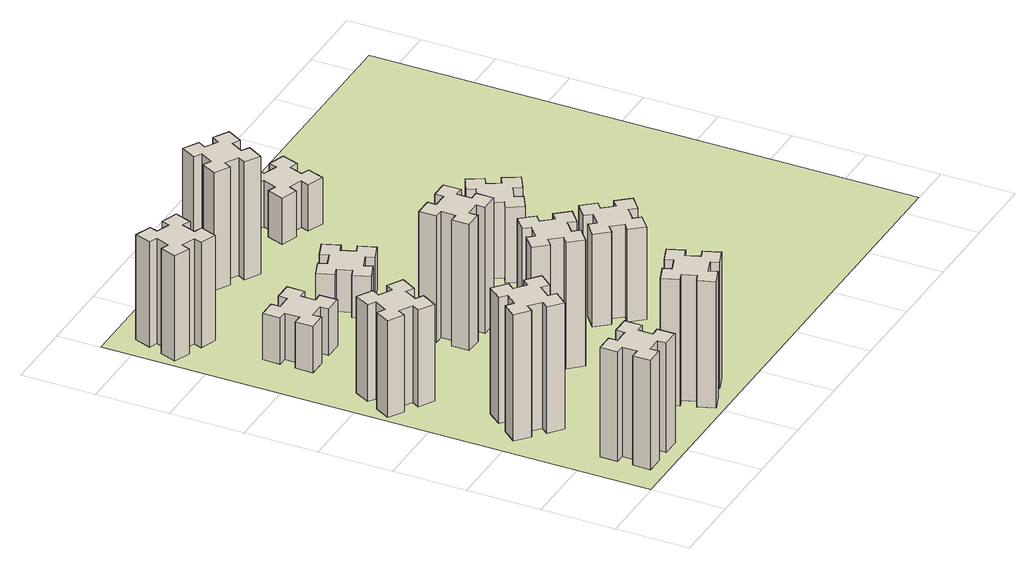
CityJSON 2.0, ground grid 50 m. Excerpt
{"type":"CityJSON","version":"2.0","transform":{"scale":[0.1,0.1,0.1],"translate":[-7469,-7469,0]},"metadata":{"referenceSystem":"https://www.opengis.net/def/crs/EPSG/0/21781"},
"CityObjects":{
"building1":{"type":"Building","attributes":{"class":"1000","function":"1000","usage":"1000","yearOfConstruction":2016,"roofType":"1000","measuredHeight":78,"storeysAboveGround":30,"storeysBelowGround":0},"geometry":[{"type":"Solid","lod":"1","boundaries":[[[[0,1,2,3,4,5,6,7,8,9,10,11,12,13,14,15,16,17,18,19]],[[17,16,20,21]],[[16,15,22,20]],[[15,14,23,22]],[[14,13,24,23]],[[13,12,25,24]],[[12,11,26,25]],[[11,10,27,26]],[[10,9,28,27]],[[9,8,29,28]],[[8,7,30,29]],[[7,6,31,30]],[[6,5,32,31]],[[5,4,33,32]],[[4,3,34,33]],[[3,2,35,34]],[[2,1,36,35]],[[1,0,37,36]],[[0,19,38,37]],[[19,18,39,38]],[[18,17,21,39]],[[24,25,26,27,28,29,30,31,32,33,34,35,36,37,38,39,21,20,22,23]]]]}]},
"building2":{"type":"Building","attributes":{"class":"1000","function":"1000","usage":"1000","yearOfConstruction":2016,"roofType":"1000","measuredHeight":90,"storeysAboveGround":30,"storeysBelowGround":0},"geometry":[{"type":"Solid","lod":"1","boundaries":[[[[40,41,42,43,44,45,46,47,48,49,50,51,52,53,54,55,56,57,58,59]],[[57,56,60,61]],[[56,55,62,60]],[[55,54,63,62]],[[54,53,64,63]],[[53,52,65,64]],[[52,51,66,65]],[[51,50,67,66]],[[50,49,68,67]],[[49,48,69,68]],[[48,47,70,69]],[[47,46,71,70]],[[46,45,72,71]],[[45,44,73,72]],[[44,43,74,73]],[[43,42,75,74]],[[42,41,76,75]],[[41,40,77,76]],[[40,59,78,77]],[[59,58,79,78]],[[58,57,61,79]],[[64,65,66,67,68,69,70,71,72,73,74,75,76,77,78,79,61,60,62,63]]]]}]},
"building3":{"type":"Building","attributes":{"class":"1000","function":"1000","usage":"1000","yearOfConstruction":2016,"roofType":"1000","measuredHeight":69,"storeysAboveGround":30,"storeysBelowGround":0},"geometry":[{"type":"Solid","lod":"1","boundaries":[[[[80,81,82,83,84,85,86,87,88,89,90,91,92,93,94,95,96,97,98,99]],[[97,96,100,101]],[[96,95,102,100]],[[95,94,103,102]],[[94,93,104,103]],[[93,92,105,104]],[[92,91,106,105]],[[91,90,107,106]],[[90,89,108,107]],[[89,88,109,108]],[[88,87,110,109]],[[87,86,111,110]],[[86,85,112,111]],[[85,84,113,112]],[[84,83,114,113]],[[83,82,115,114]],[[82,81,116,115]],[[81,80,117,116]],[[80,99,118,117]],[[99,98,119,118]],[[98,97,101,119]],[[104,105,106,107,108,109,110,111,112,113,114,115,116,117,118,119,101,100,102,103]]]]}]},
"building4":{"type":"Building","attributes":{"class":"1000","function":"1000","usage":"1000","yearOfConstruction":2016,"roofType":"1000","measuredHeight":90,"storeysAboveGround":30,"storeysBelowGround":0},"geometry":[{"type":"Solid","lod":"1","boundaries":[[[[120,121,122,123,124,125,126,127,128,129,130,131,132,133,134,135,136,137,138,139]],[[137,136,140,141]],[[136,135,142,140]],[[135,134,143,142]],[[134,133,144,143]],[[133,132,145,144]],[[132,131,146,145]],[[131,130,147,146]],[[130,129,148,147]],[[129,128,149,148]],[[128,127,150,149]],[[127,126,151,150]],[[126,125,152,151]],[[125,124,153,152]],[[124,123,154,153]],[[123,122,155,154]],[[122,121,156,155]],[[121,120,157,156]],[[120,139,158,157]],[[139,138,159,158]],[[138,137,141,159]],[[144,145,146,147,148,149,150,151,152,153,154,155,156,157,158,159,141,140,142,143]]]]}]},
"building5":{"type":"Building","attributes":{"class":"1000","function":"1000","usage":"1000","yearOfConstruction":2016,"roofType":"1000","measuredHeight":33,"storeysAboveGround":30,"storeysBelowGround":0},"geometry":[{"type":"Solid","lod":"1","boundaries":[[[[160,161,162,163,164,165,166,167,168,169,170,171,172,173,174,175,176,177,178,179]],[[177,176,180,181]],[[176,175,182,180]],[[175,174,183,182]],[[174,173,184,183]],[[173,172,185,184]],[[172,171,186,185]],[[171,170,187,186]],[[170,169,188,187]],[[169,168,189,188]],[[168,167,190,189]],[[167,166,191,190]],[[166,165,192,191]],[[165,164,193,192]],[[164,163,194,193]],[[163,162,195,194]],[[162,161,196,195]],[[161,160,197,196]],[[160,179,198,197]],[[179,178,199,198]],[[178,177,181,199]],[[184,185,186,187,188,189,190,191,192,193,194,195,196,197,198,199,181,180,182,183]]]]}]},
"building6":{"type":"Building","attributes":{"class":"1000","function":"1000","usage":"1000","yearOfConstruction":2016,"roofType":"1000","measuredHeight":75,"storeysAboveGround":30,"storeysBelowGround":0},"geometry":[{"type":"Solid","lod":"1","boundaries":[[[[200,201,202,203,204,205,206,207,208,209,210,211,212,213,214,215,216,217,218,219]],[[217,216,220,221]],[[216,215,222,220]],[[215,214,223,222]],[[214,213,224,223]],[[213,212,225,224]],[[212,211,226,225]],[[211,210,227,226]],[[210,209,228,227]],[[209,208,229,228]],[[208,207,230,229]],[[207,206,231,230]],[[206,205,232,231]],[[205,204,233,232]],[[204,203,234,233]],[[203,202,235,234]],[[202,201,236,235]],[[201,200,237,236]],[[200,219,238,237]],[[219,218,239,238]],[[218,217,221,239]],[[224,225,226,227,228,229,230,231,232,233,234,235,236,237,238,239,221,220,222,223]]]]}]},
"building7":{"type":"Building","attributes":{"class":"1000","function":"1000","usage":"1000","yearOfConstruction":2016,"roofType":"1000","measuredHeight":90,"storeysAboveGround":30,"storeysBelowGround":0},"geometry":[{"type":"Solid","lod":"1","boundaries":[[[[240,241,242,243,244,245,246,247,248,249,250,251,252,253,254,255,256,257,258,259]],[[257,256,260,261]],[[256,255,262,260]],[[255,254,263,262]],[[254,253,264,263]],[[253,252,265,264]],[[252,251,266,265]],[[251,250,267,266]],[[250,249,268,267]],[[249,248,269,268]],[[248,247,270,269]],[[247,246,271,270]],[[246,245,272,271]],[[245,244,273,272]],[[244,243,274,273]],[[243,242,275,274]],[[242,241,276,275]],[[241,240,277,276]],[[240,259,278,277]],[[259,258,279,278]],[[258,257,261,279]],[[264,265,266,267,268,269,270,271,272,273,274,275,276,277,278,279,261,260,262,263]]]]}]},
"building8":{"type":"Building","attributes":{"class":"1000","function":"1000","usage":"1000","yearOfConstruction":2016,"roofType":"1000","measuredHeight":90,"storeysAboveGround":30,"storeysBelowGround":0},"geometry":[{"type":"Solid","lod":"1","boundaries":[[[[280,281,282,283,284,285,286,287,288,289,290,291,292,293,294,295,296,297,298,299]],[[297,296,300,301]],[[296,295,302,300]],[[295,294,303,302]],[[294,293,304,303]],[[293,292,305,304]],[[292,291,306,305]],[[291,290,307,306]],[[290,289,308,307]],[[289,288,309,308]],[[288,287,310,309]],[[287,286,311,310]],[[286,285,312,311]],[[285,284,313,312]],[[284,283,314,313]],[[283,282,315,314]],[[282,281,316,315]],[[281,280,317,316]],[[280,299,318,317]],[[299,298,319,318]],[[298,297,301,319]],[[304,305,306,307,308,309,310,311,312,313,314,315,316,317,318,319,301,300,302,303]]]]}]},
"building9":{"type":"Building","attributes":{"class":"1000","function":"1000","usage":"1000","yearOfConstruction":2016,"roofType":"1000","measuredHeight":30,"storeysAboveGround":30,"storeysBelowGround":0},"geometry":[{"type":"Solid","lod":"1","boundaries":[[[[320,321,322,323,324,325,326,327,328,329,330,331,332,333,334,335,336,337,338,339]],[[337,336,340,341]],[[336,335,342,340]],[[335,334,343,342]],[[334,333,344,343]],[[333,332,345,344]],[[332,331,346,345]],[[331,330,347,346]],[[330,329,348,347]],[[329,328,349,348]],[[328,327,350,349]],[[327,326,351,350]],[[326,325,352,351]],[[325,324,353,352]],[[324,323,354,353]],[[323,322,355,354]],[[322,321,356,355]],[[321,320,357,356]],[[320,339,358,357]],[[339,338,359,358]],[[338,337,341,359]],[[344,345,346,347,348,349,350,351,352,353,354,355,356,357,358,359,341,340,342,343]]]]}]},
"building10":{"type":"Building","attributes":{"class":"1000","function":"1000","usage":"1000","yearOfConstruction":2016,"roofType":"1000","measuredHeight":66,"storeysAboveGround":30,"storeysBelowGround":0},"geometry":[{"type":"Solid","lod":"1","boundaries":[[[[360,361,362,363,364,365,366,367,368,369,370,371,372,373,374,375,376,377,378,379]],[[377,376,380,381]],[[376,375,382,380]],[[375,374,383,382]],[[374,373,384,383]],[[373,372,385,384]],[[372,371,386,385]],[[371,370,387,386]],[[370,369,388,387]],[[369,368,389,388]],[[368,367,390,389]],[[367,366,391,390]],[[366,365,392,391]],[[365,364,393,392]],[[364,363,394,393]],[[363,362,395,394]],[[362,361,396,395]],[[361,360,397,396]],[[360,379,398,397]],[[379,378,399,398]],[[378,377,381,399]],[[384,385,386,387,388,389,390,391,392,393,394,395,396,397,398,399,381,380,382,383]]]]}]},
"building11":{"type":"Building","attributes":{"class":"1000","function":"1000","usage":"1000","yearOfConstruction":2016,"roofType":"1000","measuredHeight":84,"storeysAboveGround":30,"storeysBelowGround":0},"geometry":[{"type":"Solid","lod":"1","boundaries":[[[[400,401,402,403,404,405,406,407,408,409,410,411,412,413,414,415,416,417,418,419]],[[417,416,420,421]],[[416,415,422,420]],[[415,414,423,422]],[[414,413,424,423]],[[413,412,425,424]],[[412,411,426,425]],[[411,410,427,426]],[[410,409,428,427]],[[409,408,429,428]],[[408,407,430,429]],[[407,406,431,430]],[[406,405,432,431]],[[405,404,433,432]],[[404,403,434,433]],[[403,402,435,434]],[[402,401,436,435]],[[401,400,437,436]],[[400,419,438,437]],[[419,418,439,438]],[[418,417,421,439]],[[424,425,426,427,428,429,430,431,432,433,434,435,436,437,438,439,421,420,422,423]]]]}]},
"building12":{"type":"Building","attributes":{"class":"1000","function":"1000","usage":"1000","yearOfConstruction":2016,"roofType":"1000","measuredHeight":54,"storeysAboveGround":30,"storeysBelowGround":0},"geometry":[{"type":"Solid","lod":"1","boundaries":[[[[440,441,442,443,444,445,446,447,448,449,450,451,452,453,454,455,456,457,458,459]],[[457,456,460,461]],[[456,455,462,460]],[[455,454,463,462]],[[454,453,464,463]],[[453,452,465,464]],[[452,451,466,465]],[[451,450,467,466]],[[450,449,468,467]],[[449,448,469,468]],[[448,447,470,469]],[[447,446,471,470]],[[446,445,472,471]],[[445,444,473,472]],[[444,443,474,473]],[[443,442,475,474]],[[442,441,476,475]],[[441,440,477,476]],[[440,459,478,477]],[[459,458,479,478]],[[458,457,461,479]],[[464,465,466,467,468,469,470,471,472,473,474,475,476,477,478,479,461,460,462,463]]]]}]},
"building13":{"type":"Building","attributes":{"class":"1000","function":"1000","usage":"1000","yearOfConstruction":2016,"roofType":"1000","measuredHeight":33,"storeysAboveGround":30,"storeysBelowGround":0},"geometry":[{"type":"Solid","lod":"1","boundaries":[[[[480,481,482,483,484,485,486,487,488,489,490,491,492,493,494,495,496,497,498,499]],[[497,496,500,501]],[[496,495,502,500]],[[495,494,503,502]],[[494,493,504,503]],[[493,492,505,504]],[[492,491,506,505]],[[491,490,507,506]],[[490,489,508,507]],[[489,488,509,508]],[[488,487,510,509]],[[487,486,511,510]],[[486,485,512,511]],[[485,484,513,512]],[[484,483,514,513]],[[483,482,515,514]],[[482,481,516,515]],[[481,480,517,516]],[[480,499,518,517]],[[499,498,519,518]],[[498,497,501,519]],[[504,505,506,507,508,509,510,511,512,513,514,515,516,517,518,519,501,500,502,503]]]]}]},
"landuse1":{"type":"LandUse","attributes":{"name":"plot1","function":"1010"},"geometry":[{"type":"MultiSurface","lod":"1","boundaries":[[[520,521,522,523]]]}]}
},
"vertices":[
[265,325,0],[265,225,0],[205,225,0],[205,105,0],[325,105,0],[325,165,0],[425,165,0],[425,105,0],[545,105,0],[545,225,0],[485,225,0],[485,325,0],[545,325,0],[545,445,0],[425,445,0],[425,385,0],[325,385,0],[325,445,0],[205,445,0],[205,325,0],[325,385,780],[325,445,780],[425,385,780],[425,445,780],[545,445,780],[545,325,780],[485,325,780],[485,225,780],[545,225,780],[545,105,780],[425,105,780],[425,165,780],[325,165,780],[325,105,780],[205,105,780],[205,225,780],[265,225,780],[265,325,780],[205,325,780],[205,445,780],
[484,1067,0],[408,1132,0],[446,1178,0],[354,1255,0],[277,1163,0],[323,1124,0],[259,1048,0],[213,1086,0],[136,994,0],[228,917,0],[266,963,0],[343,899,0],[304,853,0],[396,776,0],[473,868,0],[427,906,0],[492,983,0],[538,944,0],[615,1036,0],[523,1113,0],[492,983,900],[538,944,900],[427,906,900],[473,868,900],[396,776,900],[304,853,900],[343,899,900],[266,963,900],[228,917,900],[136,994,900],[213,1086,900],[259,1048,900],[323,1124,900],[277,1163,900],[354,1255,900],[446,1178,900],[408,1132,900],[484,1067,900],[523,1113,900],[615,1036,900],
[374,1926,0],[287,1976,0],[317,2028,0],[213,2088,0],[153,1984,0],[205,1954,0],[155,1867,0],[103,1897,0],[43,1793,0],[147,1733,0],[177,1785,0],[264,1735,0],[234,1683,0],[338,1623,0],[398,1727,0],[346,1757,0],[396,1844,0],[448,1814,0],[508,1918,0],[404,1978,0],[396,1844,690],[448,1814,690],[346,1757,690],[398,1727,690],[338,1623,690],[234,1683,690],[264,1735,690],[177,1785,690],[147,1733,690],[43,1793,690],[103,1897,690],[155,1867,690],[205,1954,690],[153,1984,690],[213,2088,690],[317,2028,690],[287,1976,690],[374,1926,690],[404,1978,690],[508,1918,690],
[1106,155,0],[1200,189,0],[1220,133,0],[1333,174,0],[1292,287,0],[1236,266,0],[1202,360,0],[1258,380,0],[1217,493,0],[1104,452,0],[1125,396,0],[1031,362,0],[1010,418,0],[897,377,0],[939,264,0],[995,285,0],[1029,191,0],[973,170,0],[1014,57,0],[1127,99,0],[1029,191,900],[973,170,900],[995,285,900],[939,264,900],[897,377,900],[1010,418,900],[1031,362,900],[1125,396,900],[1104,452,900],[1217,493,900],[1258,380,900],[1202,360,900],[1236,266,900],[1292,287,900],[1333,174,900],[1220,133,900],[1200,189,900],[1106,155,900],[1127,99,900],[1014,57,900],
[425,2485,0],[525,2485,0],[525,2425,0],[645,2425,0],[645,2545,0],[585,2545,0],[585,2645,0],[645,2645,0],[645,2765,0],[525,2765,0],[525,2705,0],[425,2705,0],[425,2765,0],[305,2765,0],[305,2645,0],[365,2645,0],[365,2545,0],[305,2545,0],[305,2425,0],[425,2425,0],[365,2545,330],[305,2545,330],[365,2645,330],[305,2645,330],[305,2765,330],[425,2765,330],[425,2705,330],[525,2705,330],[525,2765,330],[645,2765,330],[645,2645,330],[585,2645,330],[585,2545,330],[645,2545,330],[645,2425,330],[525,2425,330],[525,2485,330],[425,2485,330],[425,2425,330],[305,2425,330],
[362,3251,0],[396,3345,0],[452,3324,0],[493,3437,0],[380,3478,0],[360,3422,0],[266,3456,0],[287,3512,0],[174,3553,0],[133,3440,0],[189,3420,0],[155,3326,0],[99,3347,0],[57,3234,0],[170,3193,0],[191,3249,0],[285,3215,0],[264,3159,0],[377,3117,0],[418,3230,0],[285,3215,750],[264,3159,750],[191,3249,750],[170,3193,750],[57,3234,750],[99,3347,750],[155,3326,750],[189,3420,750],[133,3440,750],[174,3553,750],[287,3512,750],[266,3456,750],[360,3422,750],[380,3478,750],[493,3437,750],[452,3324,750],[396,3345,750],[362,3251,750],[418,3230,750],[377,3117,750],
[1083,1332,0],[1006,1267,0],[968,1313,0],[876,1236,0],[953,1144,0],[999,1183,0],[1063,1106,0],[1017,1068,0],[1094,976,0],[1186,1053,0],[1148,1099,0],[1224,1163,0],[1263,1117,0],[1355,1194,0],[1278,1286,0],[1232,1248,0],[1167,1324,0],[1213,1363,0],[1136,1455,0],[1044,1378,0],[1167,1324,900],[1213,1363,900],[1232,1248,900],[1278,1286,900],[1355,1194,900],[1263,1117,900],[1224,1163,900],[1148,1099,900],[1186,1053,900],[1094,976,900],[1017,1068,900],[1063,1106,900],[999,1183,900],[953,1144,900],[876,1236,900],[968,1313,900],[1006,1267,900],[1083,1332,900],[1044,1378,900],[1136,1455,900],
[1165,1965,0],[1065,1965,0],[1065,2025,0],[945,2025,0],[945,1905,0],[1005,1905,0],[1005,1805,0],[945,1805,0],[945,1685,0],[1065,1685,0],[1065,1745,0],[1165,1745,0],[1165,1685,0],[1285,1685,0],[1285,1805,0],[1225,1805,0],[1225,1905,0],[1285,1905,0],[1285,2025,0],[1165,2025,0],[1225,1905,900],[1285,1905,900],[1225,1805,900],[1285,1805,900],[1285,1685,900],[1165,1685,900],[1165,1745,900],[1065,1745,900],[1065,1685,900],[945,1685,900],[945,1805,900],[1005,1805,900],[1005,1905,900],[945,1905,900],[945,2025,900],[1065,2025,900],[1065,1965,900],[1165,1965,900],[1165,2025,900],[1285,2025,900],
[1106,2475,0],[1200,2509,0],[1220,2453,0],[1333,2494,0],[1292,2607,0],[1236,2586,0],[1202,2680,0],[1258,2700,0],[1217,2813,0],[1104,2772,0],[1125,2716,0],[1031,2682,0],[1010,2738,0],[897,2697,0],[939,2584,0],[995,2605,0],[1029,2511,0],[973,2490,0],[1014,2377,0],[1127,2419,0],[1029,2511,300],[973,2490,300],[995,2605,300],[939,2584,300],[897,2697,300],[1010,2738,300],[1031,2682,300],[1125,2716,300],[1104,2772,300],[1217,2813,300],[1258,2700,300],[1202,2680,300],[1236,2586,300],[1292,2607,300],[1333,2494,300],[1220,2453,300],[1200,2509,300],[1106,2475,300],[1127,2419,300],[1014,2377,300],
[1788,999,0],[1864,1063,0],[1903,1017,0],[1995,1094,0],[1918,1186,0],[1872,1148,0],[1807,1224,0],[1853,1263,0],[1776,1355,0],[1684,1278,0],[1723,1232,0],[1646,1167,0],[1608,1213,0],[1516,1136,0],[1593,1044,0],[1639,1083,0],[1703,1006,0],[1657,968,0],[1734,876,0],[1826,953,0],[1703,1006,660],[1657,968,660],[1639,1083,660],[1593,1044,660],[1516,1136,660],[1608,1213,660],[1646,1167,660],[1723,1232,660],[1684,1278,660],[1776,1355,660],[1853,1263,660],[1807,1224,660],[1872,1148,660],[1918,1186,660],[1995,1094,660],[1903,1017,660],[1864,1063,660],[1788,999,660],[1826,953,660],[1734,876,660],
[1017,3365,0],[1104,3315,0],[1074,3263,0],[1178,3203,0],[1238,3307,0],[1186,3337,0],[1236,3424,0],[1288,3394,0],[1348,3498,0],[1244,3558,0],[1214,3506,0],[1127,3556,0],[1157,3608,0],[1053,3668,0],[993,3564,0],[1045,3534,0],[995,3447,0],[943,3477,0],[883,3373,0],[987,3313,0],[995,3447,840],[943,3477,840],[1045,3534,840],[993,3564,840],[1053,3668,840],[1157,3608,840],[1127,3556,840],[1214,3506,840],[1244,3558,840],[1348,3498,840],[1288,3394,840],[1236,3424,840],[1186,3337,840],[1238,3307,840],[1178,3203,840],[1074,3263,840],[1104,3315,840],[1017,3365,840],[987,3313,840],[883,3373,840],
[1844,2076,0],[1757,2026,0],[1727,2078,0],[1623,2018,0],[1683,1914,0],[1735,1944,0],[1785,1857,0],[1733,1827,0],[1793,1723,0],[1897,1783,0],[1867,1835,0],[1954,1885,0],[1984,1833,0],[2088,1893,0],[2028,1997,0],[1976,1967,0],[1926,2054,0],[1978,2084,0],[1918,2188,0],[1814,2128,0],[1926,2054,540],[1978,2084,540],[1976,1967,540],[2028,1997,540],[2088,1893,540],[1984,1833,540],[1954,1885,540],[1867,1835,540],[1897,1783,540],[1793,1723,540],[1733,1827,540],[1785,1857,540],[1735,1944,540],[1683,1914,540],[1623,2018,540],[1727,2078,540],[1757,2026,540],[1844,2076,540],[1814,2128,540],[1918,2188,540],
[1671,3249,0],[1765,3215,0],[1744,3159,0],[1857,3117,0],[1898,3230,0],[1842,3251,0],[1876,3345,0],[1932,3324,0],[1973,3437,0],[1860,3478,0],[1840,3422,0],[1746,3456,0],[1767,3512,0],[1654,3553,0],[1613,3440,0],[1669,3420,0],[1635,3326,0],[1579,3347,0],[1537,3234,0],[1650,3193,0],[1635,3326,330],[1579,3347,330],[1669,3420,330],[1613,3440,330],[1654,3553,330],[1767,3512,330],[1746,3456,330],[1840,3422,330],[1860,3478,330],[1973,3437,330],[1932,3324,330],[1876,3345,330],[1842,3251,330],[1898,3230,330],[1857,3117,330],[1744,3159,330],[1765,3215,330],[1671,3249,330],[1650,3193,330],[1537,3234,330],
[5,3705,0],[3705,3705,0],[3705,5,0],[5,5,0]
]}
